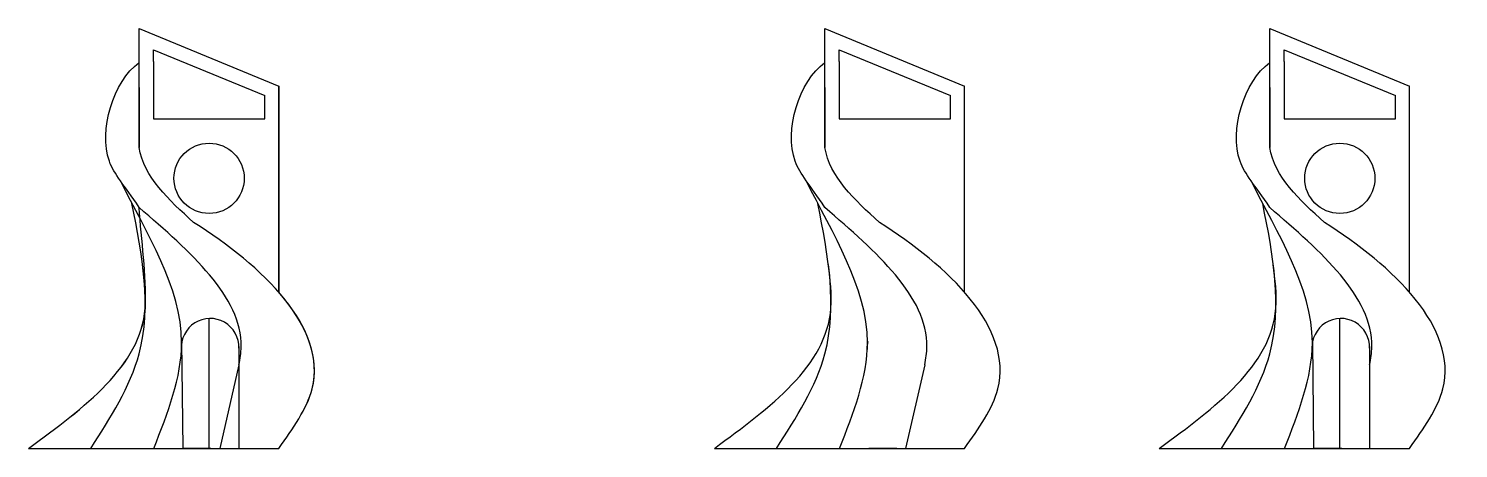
# Model space of a CAD drawing. Header units: centimetres. Extents: x 35.3 to 86.5, y 55.8 to 70.8.
import ezdxf

# ---------------------------------------------------------------- set-up
doc = ezdxf.new("R2010")
doc.units = ezdxf.units.CM

msp = doc.modelspace()

# ---------------------------------------------------------------- linework, layer by layer
for p, q in [((39.266, 70.798), (44.266, 68.742)), ((39.266, 66.55), (39.266, 70.798)), ((39.266, 70.798), (39.266, 70.798, -0.6)), ((39.266, 70.798, -0.6), (44.266, 68.742, -0.6)), ((39.266, 69.585, -0.6), (39.266, 70.798, -0.6)), ((39.266, 66.55), (39.266, 70.798)), ((39.266, 70.798), (44.266, 68.742)), ((63.807, 66.55), (63.807, 70.798)), ((63.807, 70.798), (68.807, 68.742)), ((79.728, 66.55), (79.728, 70.798)), ((79.728, 70.798), (84.728, 68.742)), ((39.775, 69.621), (39.775, 70.04)), ((39.775, 70.04), (43.761, 68.405)), ((39.775, 69.621), (39.775, 70.04)), ((39.775, 70.04), (43.761, 68.405)), ((39.775, 69.621), (39.775, 67.577)), ((39.775, 69.621), (39.775, 67.577)), ((64.316, 69.621), (64.316, 70.04)), ((64.316, 70.04), (68.302, 68.405)), ((64.316, 69.621), (64.316, 67.577)), ((80.237, 69.621), (80.237, 70.04)), ((80.237, 70.04), (84.223, 68.405)), ((80.237, 69.621), (80.237, 67.577)), ((39.266, 69.585), (39.266, 69.585, -0.6)), ((39.266, 68.695), (39.266, 66.55)), ((39.266, 68.695), (39.266, 66.55)), ((44.266, 61.376), (44.266, 68.742)), ((44.266, 68.742), (44.266, 68.742, -0.6)), ((44.266, 68.742, -0.6), (44.266, 61.376, -0.6)), ((44.266, 61.376), (44.266, 68.742)), ((63.807, 68.695), (63.807, 66.55)), ((68.807, 61.376), (68.807, 68.742)), ((79.728, 68.695), (79.728, 66.55)), ((84.728, 61.376), (84.728, 68.742)), ((43.761, 67.577), (43.761, 68.405)), ((43.761, 67.577), (43.761, 68.405)), ((68.302, 67.577), (68.302, 68.405)), ((84.223, 67.577), (84.223, 68.405)), ((39.775, 67.577), (43.761, 67.577)), ((39.775, 67.577), (43.761, 67.577)), ((64.316, 67.577), (68.302, 67.577)), ((80.237, 67.577), (84.223, 67.577)), ((44.266, 61.376), (44.266, 61.376, -0.6)), ((41.771, 55.798), (41.771, 60.44)), ((82.233, 55.798), (82.233, 60.44)), ((40.837, 55.798), (40.799, 59.616)), ((42.836, 59.443), (42.837, 55.798)), ((81.3, 55.798), (81.262, 59.616)), ((83.299, 59.443), (83.3, 55.798)), ((42.837, 58.789), (42.154, 55.798)), ((45.54, 58.593, -0.6), (45.54, 58.593)), ((67.378, 58.789), (66.695, 55.798)), ((35.311, 55.798), (44.266, 55.798)), ((35.311, 55.798), (35.311, 55.798, -0.6)), ((35.311, 55.798, -0.6), (44.266, 55.798, -0.6)), ((35.311, 55.798), (44.266, 55.798)), ((41.837, 55.798), (40.837, 55.798)), ((40.837, 55.798), (40.837, 55.798)), ((41.837, 55.798), (40.837, 55.798)), ((40.837, 55.798), (40.837, 55.798)), ((44.266, 55.798), (44.266, 55.798, -0.6)), ((59.852, 55.798), (68.807, 55.798)), ((66.378, 55.798), (65.378, 55.798)), ((65.378, 55.798), (65.378, 55.798)), ((75.773, 55.798), (84.728, 55.798)), ((82.3, 55.798), (81.3, 55.798)), ((81.3, 55.798), (81.3, 55.798))]:
    msp.add_line(p, q)
for centre in [(41.77, 65.449), (82.232, 65.449)]:
    msp.add_circle(centre, 1.256)
for centre, start in [((41.808, 59.411), 358.2424), ((82.27, 59.411), 358.2424), ((41.808, 59.411), 168.5054), ((66.349, 59.411), 168.5054)]:
    msp.add_arc(centre, 1.029, start, 184.3264)
for points, knots in [([(39.266, 64.406), (38.722, 65.231), (37.572, 66.388), (38.341, 68.92), (39.266, 69.585)], [11.800563, 11.800563, 11.800563, 11.800563, 13.386885, 17.030565, 17.030565, 17.030565, 17.030565]), ([(39.266, 64.406, -0.597), (38.722, 65.231, -0.597), (37.572, 66.388, -0.597), (38.341, 68.92, -0.597), (39.266, 69.585, -0.597)], [11.800563, 11.800563, 11.800563, 11.800563, 13.386885, 17.030565, 17.030565, 17.030565, 17.030565]), ([(39.266, 64.406), (38.722, 65.231), (37.572, 66.388), (38.341, 68.92), (39.266, 69.585)], [11.800563, 11.800563, 11.800563, 11.800563, 13.386885, 17.030565, 17.030565, 17.030565, 17.030565]), ([(63.807, 64.406), (63.263, 65.231), (62.113, 66.388), (62.882, 68.92), (63.807, 69.585)], [11.800563, 11.800563, 11.800563, 11.800563, 13.386885, 17.030565, 17.030565, 17.030565, 17.030565]), ([(79.728, 64.406), (79.184, 65.231), (78.034, 66.388), (78.803, 68.92), (79.728, 69.585)], [11.800563, 11.800563, 11.800563, 11.800563, 13.386885, 17.030565, 17.030565, 17.030565, 17.030565]), ([(39.791, 55.798), (40.29, 57.065), (41.578, 60.335), (39.536, 63.476), (38.596, 65.361)], [0, 0, 0, 0, 3.911118, 10.093839, 10.093839, 10.093839, 10.093839]), ([(39.791, 55.798), (40.29, 57.065), (41.578, 60.335), (39.536, 63.476), (38.596, 65.361)], [0, 0, 0, 0, 3.911118, 10.093839, 10.093839, 10.093839, 10.093839]), ([(64.332, 55.798), (64.831, 57.065), (66.119, 60.335), (64.077, 63.476), (63.137, 65.361)], [0, 0, 0, 0, 3.911118, 10.093839, 10.093839, 10.093839, 10.093839]), ([(80.253, 55.798), (80.752, 57.065), (82.04, 60.335), (79.998, 63.476), (79.058, 65.361)], [0, 0, 0, 0, 3.911118, 10.093839, 10.093839, 10.093839, 10.093839]), ([(37.534, 55.798), (38.241, 56.898), (39.952, 59.558), (39.386, 62.701), (39.011, 64.554)], [0, 0, 0, 0, 3.79822, 9.192314, 9.192314, 9.192314, 9.192314]), ([(37.534, 55.798), (38.241, 56.898), (39.952, 59.558), (39.386, 62.701), (39.011, 64.554)], [0, 0, 0, 0, 3.79822, 9.192314, 9.192314, 9.192314, 9.192314]), ([(62.075, 55.798), (62.782, 56.898), (64.493, 59.558), (63.927, 62.701), (63.552, 64.554)], [0, 0, 0, 0, 3.79822, 9.192314, 9.192314, 9.192314, 9.192314]), ([(77.997, 55.798), (78.703, 56.898), (80.414, 59.558), (79.848, 62.701), (79.474, 64.554)], [0, 0, 0, 0, 3.79822, 9.192314, 9.192314, 9.192314, 9.192314]), ([(42.837, 58.789), (42.886, 59.004), (43.157, 61.039), (41.104, 62.815), (39.266, 64.406)], [3.236783, 3.236783, 3.236783, 3.236783, 3.957085, 10.131701, 10.131701, 10.131701, 10.131701]), ([(42.837, 58.789), (42.886, 59.004), (43.157, 61.039), (41.104, 62.815), (39.266, 64.406)], [3.236783, 3.236783, 3.236783, 3.236783, 3.957085, 10.131701, 10.131701, 10.131701, 10.131701]), ([(67.378, 58.789), (67.427, 59.004), (67.698, 61.039), (65.645, 62.815), (63.807, 64.406)], [3.236783, 3.236783, 3.236783, 3.236783, 3.957085, 10.131701, 10.131701, 10.131701, 10.131701]), ([(83.299, 58.789), (83.348, 59.004), (83.619, 61.039), (81.567, 62.815), (79.728, 64.406)], [3.236783, 3.236783, 3.236783, 3.236783, 3.957085, 10.131701, 10.131701, 10.131701, 10.131701]), ([(44.266, 55.798), (44.769, 56.505), (46.788, 59.343), (43.681, 62.333), (41.217, 63.867)], [0, 0, 0, 0, 2.439794, 9.797783, 9.797783, 9.797783, 9.797783]), ([(44.266, 55.798), (44.769, 56.505), (46.788, 59.343), (43.681, 62.333), (41.217, 63.867)], [0, 0, 0, 0, 2.439794, 9.797783, 9.797783, 9.797783, 9.797783]), ([(68.807, 55.798), (69.31, 56.505), (71.329, 59.343), (68.222, 62.333), (65.758, 63.867)], [0, 0, 0, 0, 2.439794, 9.797783, 9.797783, 9.797783, 9.797783]), ([(84.728, 55.798), (85.231, 56.505), (87.251, 59.343), (84.143, 62.333), (81.68, 63.867)], [0, 0, 0, 0, 2.439794, 9.797783, 9.797783, 9.797783, 9.797783]), ([(44.266, 55.798, -0.6), (44.769, 56.505, -0.6), (46.09, 58.362, -0.6), (45.216, 60.285, -0.6), (44.266, 61.376, -0.6)], [0, 0, 0, 0, 2.439794, 6.412644, 6.412644, 6.412644, 6.412644])]:
    msp.add_open_spline(points, degree=3, knots=knots)
for points in [[(41.217, 63.867), (40.328, 64.684), (39.439, 65.5), (39.266, 66.55)], [(41.217, 63.867), (40.328, 64.684), (39.439, 65.5), (39.266, 66.55)], [(65.758, 63.867), (64.869, 64.684), (63.98, 65.5), (63.807, 66.55)], [(81.68, 63.867), (80.79, 64.684), (79.901, 65.5), (79.728, 66.55)], [(39.491, 60.807, -0.6), (39.529, 62.006, -0.6), (39.348, 63.239, -0.599), (39.266, 64.406, -0.597)], [(35.311, 55.798, -0.6), (37.314, 57.266, -0.6), (39.318, 58.734, -0.6), (39.491, 60.807, -0.6)]]:
    msp.add_open_spline(points, degree=3)
for points in [[(35.311, 55.798), (39.483, 60.807), (39.39, 62.365)], [(35.311, 55.798), (39.483, 60.807), (39.39, 62.365)], [(59.852, 55.798), (64.024, 60.807), (63.931, 62.365)], [(75.773, 55.798), (79.945, 60.807), (79.853, 62.365)]]:
    msp.add_spline(points, degree=3)

doc.saveas('drawing.dxf')
